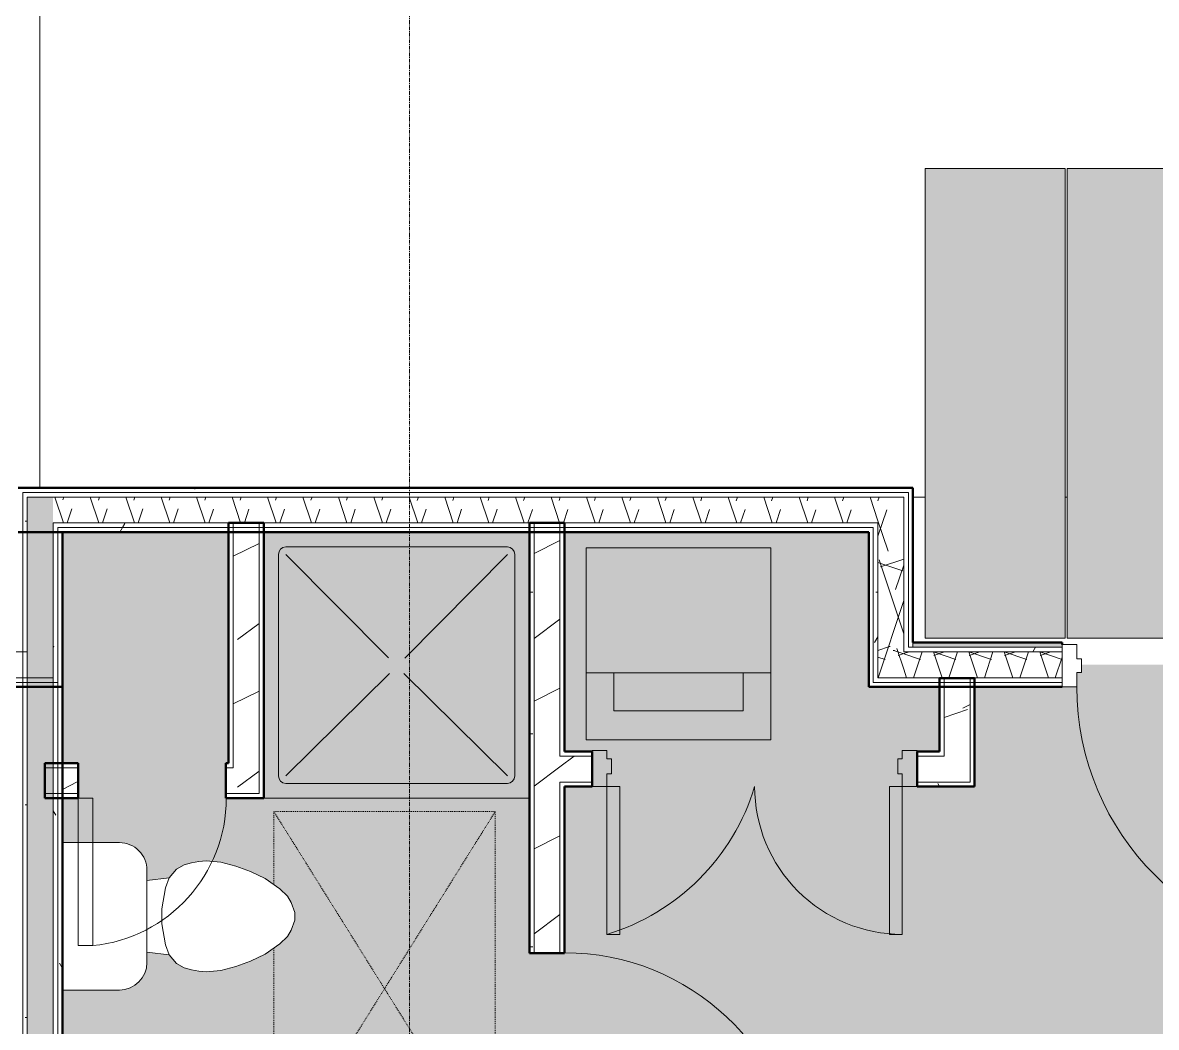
# Model space of a CAD drawing. Header units: inches. Extents: x -4294 to -464, y 9706 to 12475.
# Drawn here: x -3206.7 to -3053.2, y 11576.3 to 11712.3 of the extents above; entities that cross this region are included whole.
import ezdxf

# ---------------------------------------------------------------- set-up
doc = ezdxf.new("R2010")
doc.units = ezdxf.units.IN
doc.header["$MEASUREMENT"] = 0
doc.linetypes.add('Dash', pattern=[0.25, 0.125, -0.125])
doc.linetypes.add('Grid Line 1_2_', pattern=[0.875, 0.5, -0.125, 0.125, -0.125])
for name, color, linetype, lineweight in [('0-1', 7, 'Continuous', 5), ('0-2', 7, 'Continuous', 9), ('A-AREA-PATT-6', 41, 'Continuous', 9), ('A-DOOR', 31, 'Continuous', 13), ('A-DOOR-1', 7, 'Continuous', 9), ('A-DOOR-2', 170, 'Continuous', 20), ('A-DOOR-4', 135, 'Continuous', 13), ('A-DOOR-6', 43, 'Continuous', 13), ('A-DOOR-7', 31, 'Continuous', 20), ('A-DOOR-8', 31, 'Continuous', 9), ('A-DOOR-FRAM', 31, 'Continuous', 20), ('A-FLOR', 192, 'Continuous', 13), ('A-FLOR-3', 130, 'Continuous', 13), ('A-FLOR-4', 192, 'Continuous', 5), ('A-GENM-HDLN-1', 7, 'Dash', 9), ('A-WALL', 113, 'Continuous', 13), ('A-WALL-4', 250, 'Continuous', 50), ('A-WALL-5', 130, 'Continuous', 13), ('A-WALL-PATT-1', 7, 'Continuous', 9), ('A-WALL-PATT-2', 8, 'Continuous', 9), ('A-WALL-PATT-5', 111, 'Continuous', 9), ('I-WALL-1', 2, 'Continuous', 5), ('I-WALL-2', 2, 'Continuous', 50), ('P-SANR-FIXT-2', 7, 'Continuous', 9), ('P-SANR-FIXT-3', 8, 'Continuous', 9), ('S-GRID-1', 1, 'Grid Line 1_2_', 9)]:
    doc.layers.add(name, color=color, linetype=linetype, lineweight=lineweight)
pattern_1 = [(0, (0, 0), (38.4, 9.6), [1.584, -27.216, 1.584, -27.216, -153.6]), (0, (0, 0), (38.4, 9.6), [-57.6, 1.584, -56.016, 1.584, -27.216, -67.2]), (0, (0, 0), (38.4, 9.6), [-144, 1.584, -17.616, 1.584, -46.416]), (120, (14.4, 4.8), (-27.513844, 28.4553755), [1.584, -27.216, 1.584, -27.216, -153.6]), (120, (14.4, 4.8), (-27.513844, 28.4553755), [-57.6, 1.584, -56.016, 1.584, -27.216, -67.2]), (120, (14.4, 4.8), (-27.513844, 28.4553755), [-144, 1.584, -17.616, 1.584, -46.416]), (240, (19.2, 24), (-10.886156, -38.0553755), [1.584, -27.216, 1.584, -27.216, -153.6]), (240, (19.2, 24), (-10.886156, -38.0553755), [-57.6, 1.584, -56.016, 1.584, -27.216, -67.2]), (240, (19.2, 24), (-10.886156, -38.0553755), [-144, 1.584, -17.616, 1.584, -46.416])]
pattern_2 = [(216.87, (7.997, 19.992), (59.9755286, 39.9843071), [9.996, -89.964]), (206.565, (19.992, 13.994), (-19.991807, -19.992219), [22.352, -22.352]), (198.435, (19.992, 3.998), (-39.983821, -19.991955), [12.644, -50.576])]
pattern_3 = [(161.57, (0.6, 0.6), (-4.80033747, -0.00041462), [0, -34.152, 3.792, 0]), (18.43, (-0.6, 0.6), (-4.80033747, 0.00041462), [0, -34.152, 3.792, 0]), (108.43, (0.6, 0.6), (2.39913218, -12.00105099), [11.382, -26.562]), (71.57, (-0.6, 0.6), (2.39913218, 12.00105099), [11.382, -26.562])]

# ---------------------------------------------------------------- blocks, each defined once
blk = doc.blocks.new('Single-Flush - 32_ x 84_-1372862-FLOOR PLAN - 2ND FLOOR')
at = {"layer": 'A-DOOR-1'}
blk.add_arc((16, 2.37), 32.07, 93.5759, 180, dxfattribs=at)
at = {"layer": 'A-DOOR-2'}
for p, q in [((14, 2.37), (14, 34.38)), ((16, 34.38), (14, 34.38)), ((16, 2.37), (16, 34.38)), ((16, 2.37), (14, 2.37))]:
    blk.add_line(p, q, dxfattribs=at)
blk = doc.blocks.new('Stacked Washer and Dryer - 26_x25_ - Private-1372850-FLOOR PLAN - 2ND FLOOR')
at = {"layer": 'P-SANR-FIXT-3'}
blk.add_hatch(color=256, dxfattribs=at).paths.add_polyline_path([(18.44, 12.5), (0, 12.5), (0, -12.5), (26, -12.5), (26, 12.5)], flags=0)
at = {"layer": 'P-SANR-FIXT-2'}
for p, q in [((0, 12.5), (26, 12.5)), ((0, 12.5), (0, -12.5)), ((16.91, -12.5), (16.91, 12.5)), ((26, 12.5), (26, -12.5)), ((22.09, 8.75), (16.91, 8.75)), ((22.09, -8.75), (22.09, 8.75)), ((16.91, -8.75), (22.09, -8.75)), ((26, -12.5), (0, -12.5))]:
    blk.add_line(p, q, dxfattribs=at)
blk = doc.blocks.new('Flush-Double-Door-Adj_swing-w_handle_2100 - 1_-8_ x 7_-0_-2080036-FLOOR PLAN - 2ND FLOOR')
at = {"layer": 'A-DOOR-4'}
for points in [[(-20, 22.375), (-20, 2.375), (-18.25, 2.375), (-18.25, 22.375)], [(18.25, 22.375), (18.25, 2.375), (20, 2.375), (20, 22.375)]]:
    blk.add_hatch(color=256, dxfattribs=at).paths.add_polyline_path(points, flags=0)
at = {"layer": 'A-DOOR-6'}
h = blk.add_hatch(color=256, dxfattribs=at)
h.paths.add_polyline_path([(-20, 2.375), (-22, 2.375), (-22, -2.5), (-20, -2.5), (-20, -1.375), (-19.375, -1.375), (-19.375, 0.625), (-20, 0.625), (-20, 1.75)], flags=0)
h.paths.add_polyline_path([(22, 2.375), (20, 2.375), (20, 0.625), (19.375, 0.625), (19.375, -1.375), (20, -1.375), (20, -2.5), (22, -2.5), (22, 1.75)], flags=0)
at = {"layer": 'A-DOOR-1'}
for p, q in [((-20, 22.375), (-18.25, 22.375)), ((-20, 2.375), (-20, 22.375)), ((-18.25, 22.375), (-18.25, 2.375)), ((18.25, 22.375), (18.25, 2.375)), ((20, 22.375), (18.25, 22.375)), ((20, 2.375), (20, 22.375)), ((-20, 2.375), (-22, 2.375)), ((-22, 2.375), (-22, -2.5)), ((-18.25, 2.375), (-20, 2.375)), ((-20, 0.625), (-20, 2.375)), ((18.25, 2.375), (20, 2.375)), ((22, 2.375), (20, 2.375)), ((20, 2.375), (20, 0.625)), ((22, -2.5), (22, 2.375)), ((-19.375, 0.625), (-20, 0.625)), ((-19.375, -1.375), (-19.375, 0.625)), ((20, 0.625), (19.375, 0.625)), ((19.375, 0.625), (19.375, -1.375)), ((-20, -1.375), (-19.375, -1.375)), ((-20, -2.5), (-20, -1.375)), ((19.375, -1.375), (20, -1.375)), ((20, -1.375), (20, -2.5)), ((-22, -2.5), (-20, -2.5)), ((20, -2.5), (22, -2.5))]:
    blk.add_line(p, q, dxfattribs=at)
for centre, radius, start, end in [((-20, 2.375), 20, 360, 90), ((28.686, -6.311), 29.972, 106.84609, 163.15391)]:
    blk.add_arc(centre, radius, start, end, dxfattribs=at)
at = {"layer": 'A-DOOR-2'}
for p, q in [((-20, 22.375), (-20, 2.375)), ((-18.25, 22.375), (-20, 22.375)), ((-18.25, 2.375), (-18.25, 22.375)), ((20, 22.375), (18.25, 22.375)), ((18.25, 22.375), (18.25, 2.375)), ((20, 2.375), (20, 22.375)), ((-20, 2.375), (-18.25, 2.375)), ((18.25, 2.375), (20, 2.375))]:
    blk.add_line(p, q, dxfattribs=at)
blk = doc.blocks.new('Toilet-Domestic-3D - Toilet-Domestic-3D-V26-FLOOR PLAN - 2ND FLOOR')
at = {"layer": 'P-SANR-FIXT-2'}
for p, q in [((-9.98, 11.75), (-9.98, 19.48)), ((9.98, 19.48), (9.98, 11.75)), ((6.25, 8.02), (-6.25, 8.02)), ((-4.86, 8.02), (-5.21, 5)), ((4.86, 8.02), (5.21, 5)), ((-5.21, 5), (-6.4, 4)), ((-3.84, 5.5), (-5.21, 5)), ((-1, 6), (-3.84, 5.5)), ((1, 6), (-1, 6)), ((3.84, 5.5), (1, 6)), ((5.21, 5), (3.84, 5.5)), ((6.4, 4), (5.21, 5)), ((-6.4, 4), (-6.97, 3)), ((6.97, 3), (6.4, 4)), ((-7.24, 2), (-7.41, 1)), ((-6.97, 3), (-7.24, 2)), ((7.24, 2), (6.97, 3)), ((7.41, 1), (7.24, 2)), ((-7.41, 1), (-7.5, 0)), ((7.5, 0), (7.41, 1)), ((-7.5, 0), (-7.33, -1.99)), ((7.33, -1.99), (7.5, 0)), ((-7.33, -1.99), (-6.79, -4)), ((6.79, -4), (7.33, -1.99)), ((-6.79, -4), (-6.06, -6)), ((6.06, -6), (6.79, -4)), ((-6.06, -6), (-5.13, -8)), ((5.13, -8), (6.06, -6)), ((-5.13, -8), (-3.74, -10)), ((3.74, -10), (5.13, -8)), ((-3.74, -10), (-2.74, -11)), ((2.74, -11), (3.74, -10)), ((-2.74, -11), (-1.87, -11.5)), ((-1.87, -11.5), (-0.5, -12)), ((-0.5, -12), (0.5, -12)), ((0.5, -12), (1.87, -11.5)), ((1.87, -11.5), (2.74, -11))]:
    blk.add_line(p, q, dxfattribs=at)
for centre, start, end in [((-6.25, 11.75), 180, 270), ((6.25, 11.75), 270, 360)]:
    blk.add_arc(centre, 3.73, start, end, dxfattribs=at)
blk = doc.blocks.new('Shower Base-3D - 36_ x 36_-1585791-FLOOR PLAN - 2ND FLOOR')
at = {"layer": 'P-SANR-FIXT-2'}
for p, q in [((-18, -18), (-18, 18)), ((15, 16), (-15, 16)), ((-16, 15), (-16, -15)), ((-1.13, 0.98), (-15, 15)), ((1.01, 1.11), (15, 15)), ((16, -15), (16, 15)), ((-1.12, -1), (-15, -15)), ((0.97, -1.14), (15, -15)), ((-15, -16), (15, -16))]:
    blk.add_line(p, q, dxfattribs=at)
for centre, start, end in [((-15, 15), 90, 180), ((15, 15), 360, 90), ((-15, -15), 180, 270), ((15, -15), 270, 0)]:
    blk.add_arc(centre, 1, start, end, dxfattribs=at)
blk = doc.blocks.new('Single-Flush - CLOSET-1720159-FLOOR PLAN - 2ND FLOOR')
at = {"layer": 'A-DOOR-1'}
blk.add_arc((10, 2.37), 20.07, 95.7201, 180, dxfattribs=at)
at = {"layer": 'A-DOOR-2'}
for p, q in [((8, 2.37), (8, 22.34)), ((10, 22.34), (8, 22.34)), ((10, 2.37), (10, 22.34)), ((10, 2.37), (8, 2.37))]:
    blk.add_line(p, q, dxfattribs=at)
blk = doc.blocks.new('ADA Clearances - 30_x48_-V40-FLOOR PLAN - 2ND FLOOR')
at = {"layer": 'A-GENM-HDLN-1'}
for p, q in [((15, -24), (-15, 24)), ((-15, -24), (15, 24)), ((15, 24), (-15, 24)), ((-15, 24), (-15, 14.12)), ((15, -24), (15, 24)), ((-15, 5.48), (-15, -24)), ((-15, -24), (15, -24))]:
    blk.add_line(p, q, dxfattribs=at)
blk = doc.blocks.new('CTR - 1st Phase - Unit Layouts_rvt-1-FLOOR PLAN - 2ND FLOOR')
at = {"layer": 'A-WALL-PATT-1'}
h = blk.add_hatch(dxfattribs=at)
h.set_pattern_fill('FP_1', color=256, style=0, pattern_type=2)
h.set_pattern_definition(pattern_1)
h.paths.add_polyline_path([(-3138.06, 11481.44), (-3137.44, 11481.44), (-3137.44, 11510.81), (-3138.06, 11510.81), (-3138.06, 11482.06)], flags=0)
h.paths.add_polyline_path([(-3137.44, 11514.31), (-3137.44, 11554.34), (-3138.06, 11554.34), (-3138.06, 11514.31)], flags=0)
h.paths.add_polyline_path([(-3137.44, 11586.34), (-3137.44, 11643.34), (-3138.06, 11643.34), (-3138.06, 11586.34)], flags=0)
h = blk.add_hatch(dxfattribs=at)
h.set_pattern_fill('FP_1', color=256, style=0, pattern_type=2)
h.set_pattern_definition(pattern_1)
h.paths.add_polyline_path([(-3133.94, 11485.56), (-3133.31, 11485.56), (-3133.31, 11510.81), (-3133.94, 11510.81), (-3133.94, 11491.52)], flags=0)
h.paths.add_polyline_path([(-3133.94, 11514.31), (-3133.31, 11514.31), (-3133.31, 11539.56), (-3133.94, 11539.56), (-3133.94, 11514.94)], flags=0)
h.paths.add_polyline_path([(-3133.94, 11543.06), (-3133.31, 11543.06), (-3133.31, 11554.34), (-3133.94, 11554.34), (-3133.94, 11553.63)], flags=0)
h.paths.add_polyline_path([(-3133.31, 11586.34), (-3133.31, 11609.52), (-3133.94, 11609.52), (-3133.94, 11586.34)], flags=0)
h.paths.add_polyline_path([(-3133.31, 11613.02), (-3133.31, 11643.34), (-3133.94, 11643.34), (-3133.94, 11613.02), (-3133.41, 11613.02)], flags=0)
h = blk.add_hatch(dxfattribs=at)
h.set_pattern_fill('FP_1', color=256, style=0, pattern_type=2)
h.set_pattern_definition(pattern_1)
h.paths.add_polyline_path([(-3077.77, 11608.9), (-3077.77, 11609.52), (-3085.57, 11609.52), (-3085.57, 11608.9), (-3078.4, 11608.9)], flags=0)
h.paths.add_polyline_path([(-3133.31, 11608.9), (-3129.57, 11608.9), (-3129.57, 11609.52), (-3133.31, 11609.52)], flags=0)
at = {"layer": 'A-WALL-PATT-2'}
h = blk.add_hatch(dxfattribs=at)
h.set_pattern_fill('FP_2', color=256, style=0, pattern_type=2)
h.set_pattern_definition(pattern_2)
h.paths.add_polyline_path([(-3174.69, 11607.96), (-3174.69, 11644.59), (-3178.19, 11644.59), (-3178.19, 11607.96)], flags=0)
h = blk.add_hatch(dxfattribs=at)
h.set_pattern_fill('FP_2', color=256, style=0, pattern_type=2)
h.set_pattern_definition(pattern_2)
h.paths.add_polyline_path([(-3137.44, 11482.06), (-3133.94, 11482.06), (-3133.94, 11554.34), (-3137.44, 11554.34), (-3137.44, 11491.52)], flags=0)
h.paths.add_polyline_path([(-3137.44, 11586.34), (-3133.94, 11586.34), (-3133.94, 11644.59), (-3137.44, 11644.59), (-3137.44, 11615.23)], flags=0)
h = blk.add_hatch(dxfattribs=at)
h.set_pattern_fill('FP_2', color=256, style=0, pattern_type=2)
h.set_pattern_definition(pattern_2)
h.paths.add_polyline_path([(-3078.44, 11613.02), (-3078.4, 11613.02), (-3078.4, 11623.57), (-3081.9, 11623.57), (-3081.9, 11613.02)], flags=0)
h = blk.add_hatch(dxfattribs=at)
h.set_pattern_fill('FP_2', color=256, style=0, pattern_type=2)
h.set_pattern_definition(pattern_2)
h.paths.add_polyline_path([(-3078.4, 11609.52), (-3078.4, 11613.02), (-3085.57, 11613.02), (-3085.57, 11609.52), (-3081.9, 11609.52)], flags=0)
h.paths.add_polyline_path([(-3133.94, 11609.52), (-3129.57, 11609.52), (-3129.57, 11613.02), (-3133.94, 11613.02)], flags=0)
h = blk.add_hatch(dxfattribs=at)
h.set_pattern_fill('FP_2', color=256, style=0, pattern_type=2)
h.set_pattern_definition(pattern_2)
h.paths.add_polyline_path([(-3178.19, 11607.96), (-3178.19, 11611.46), (-3179.19, 11611.46), (-3179.19, 11607.96), (-3178.81, 11607.96)], flags=0)
h.paths.add_polyline_path([(-3201.32, 11607.96), (-3199.19, 11607.96), (-3199.19, 11611.46), (-3201.32, 11611.46), (-3201.32, 11609.62)], flags=0)
at = {"layer": 'A-WALL-4'}
for p, q in [((-3178.81, 11644.59), (-3178.81, 11612.09)), ((-3174.06, 11644.59), (-3178.81, 11644.59)), ((-3174.06, 11607.34), (-3174.06, 11644.59)), ((-3138.06, 11644.59), (-3138.06, 11586.34)), ((-3133.31, 11644.59), (-3138.06, 11644.59)), ((-3133.31, 11613.65), (-3133.31, 11644.59)), ((-3082.52, 11623.57), (-3082.52, 11613.65)), ((-3077.77, 11623.57), (-3082.52, 11623.57)), ((-3077.77, 11613.65), (-3077.77, 11623.57)), ((-3129.57, 11613.65), (-3133.31, 11613.65)), ((-3129.57, 11608.9), (-3129.57, 11613.65)), ((-3082.52, 11613.65), (-3085.57, 11613.65)), ((-3085.57, 11613.65), (-3085.57, 11608.9)), ((-3077.77, 11609.52), (-3077.77, 11613.65)), ((-3199.19, 11612.09), (-3203.7, 11612.09)), ((-3203.7, 11612.09), (-3203.7, 11607.34)), ((-3199.19, 11607.34), (-3199.19, 11612.09)), ((-3178.81, 11612.09), (-3179.19, 11612.09)), ((-3179.19, 11612.09), (-3179.19, 11607.34)), ((-3133.31, 11586.34), (-3133.31, 11608.9)), ((-3133.31, 11608.9), (-3129.57, 11608.9)), ((-3085.57, 11608.9), (-3077.77, 11608.9)), ((-3077.77, 11608.9), (-3077.77, 11609.52)), ((-3203.7, 11607.34), (-3199.19, 11607.34)), ((-3179.19, 11607.34), (-3178.81, 11607.34)), ((-3178.81, 11607.34), (-3174.69, 11607.34)), ((-3174.69, 11607.34), (-3174.06, 11607.34)), ((-3138.06, 11586.34), (-3133.31, 11586.34))]:
    blk.add_line(p, q, dxfattribs=at)
at = {"layer": 'A-WALL-5'}
for p, q in [((-3178.19, 11611.46), (-3178.19, 11644.59)), ((-3174.69, 11607.96), (-3174.69, 11644.59)), ((-3137.44, 11586.34), (-3137.44, 11644.59)), ((-3133.94, 11613.02), (-3133.94, 11644.59)), ((-3081.9, 11613.65), (-3081.9, 11623.57)), ((-3078.4, 11613.65), (-3078.4, 11623.57)), ((-3081.9, 11613.65), (-3081.9, 11613.02)), ((-3078.4, 11613.65), (-3078.4, 11613.02)), ((-3133.31, 11613.02), (-3133.94, 11613.02)), ((-3129.57, 11613.02), (-3133.31, 11613.02)), ((-3081.9, 11613.02), (-3085.57, 11613.02)), ((-3078.4, 11613.02), (-3078.4, 11609.52)), ((-3199.19, 11611.46), (-3203.7, 11611.46)), ((-3178.81, 11611.46), (-3179.19, 11611.46)), ((-3178.19, 11611.46), (-3178.81, 11611.46)), ((-3133.94, 11586.34), (-3133.94, 11609.52)), ((-3133.31, 11609.52), (-3133.94, 11609.52)), ((-3129.57, 11609.52), (-3133.31, 11609.52)), ((-3078.4, 11609.52), (-3085.57, 11609.52)), ((-3199.19, 11607.96), (-3203.7, 11607.96)), ((-3178.81, 11607.96), (-3179.19, 11607.96)), ((-3178.19, 11607.96), (-3178.81, 11607.96)), ((-3174.69, 11607.96), (-3178.19, 11607.96))]:
    blk.add_line(p, q, dxfattribs=at)
at = {"layer": '0-2'}
for name, p, rotation in [('Shower Base-3D - 36_ x 36_-1585791-FLOOR PLAN - 2ND FLOOR', (-3156.06, 11625.34), 89.99999999995828), ('Stacked Washer and Dryer - 26_x25_ - Private-1372850-FLOOR PLAN - 2ND FLOOR', (-3117.87, 11641.23), 269.9999999999844), ('Flush-Double-Door-Adj_swing-w_handle_2100 - 1_-8_ x 7_-0_-2080036-FLOOR PLAN - 2ND FLOOR', (-3107.57, 11611.27), 180), ('Single-Flush - CLOSET-1720159-FLOOR PLAN - 2ND FLOOR', (-3189.19, 11609.71), 180), ('Toilet-Domestic-3D - Toilet-Domestic-3D-V26-FLOOR PLAN - 2ND FLOOR', (-3181.85, 11591.34), 89.99999999995968), ('Single-Flush - 32_ x 84_-1372862-FLOOR PLAN - 2ND FLOOR', (-3135.69, 11570.34), 269.9999999999873)]:
    blk.add_blockref(name, p, dxfattribs=dict(at, rotation=rotation))
blk.add_blockref('ADA Clearances - 30_x48_-V40-FLOOR PLAN - 2ND FLOOR', (-3157.69, 11581.54), dxfattribs=at)
blk = doc.blocks.new('CTR - 1st Phase - Shell_rvt-1-FLOOR PLAN - 2ND FLOOR')
at = {"layer": 'A-FLOR-3'}
for p, q in [((-3204.37, 11649.34), (-3204.37, 11716.64)), ((-3204.37, 11716.64), (-3204.37, 11649.34)), ((-3084.46, 11648.09), (-3086.12, 11648.09)), ((-3086.12, 11648.09), (-3084.46, 11648.09)), ((-3065.26, 11648.09), (-3065.51, 11648.09)), ((-3065.51, 11648.09), (-3065.26, 11648.09))]:
    blk.add_line(p, q, dxfattribs=at)
at = {"layer": 'S-GRID-1'}
blk.add_line((-3154.32, 9836.18), (-3154.32, 12413.74), dxfattribs=at)
blk = doc.blocks.new('HOLLOW METAL - UNIT DOOR-2058840-FLOOR PLAN - 2ND FLOOR')
at = {"layer": 'A-DOOR-7'}
for p, q in [((16.25, -3.25), (18, -3.25)), ((16.25, -39.25), (16.25, -3.25)), ((18, -3.25), (18, -39.25)), ((18, -39.25), (16.25, -39.25))]:
    blk.add_line(p, q, dxfattribs=at)
at = {"layer": 'A-DOOR-8'}
blk.add_arc((18, -3.25), 36, 180, 270, dxfattribs=at)
at = {"layer": 'A-DOOR-FRAM'}
for p, q in [((-20, 2.5), (-18, 2.5)), ((-20, -3.25), (-20, 2.5)), ((-18, 2.5), (-18, 0.5625)), ((18, 2.5), (20, 2.5)), ((18, 0.5625), (18, 2.5)), ((20, 2.5), (20, -3.25)), ((-18, 0.5625), (-17.375, 0.5625)), ((-17.375, 0.5625), (-17.375, -1.3125)), ((17.375, 0.5625), (18, 0.5625)), ((17.375, -1.3125), (17.375, 0.5625)), ((-18, -1.3125), (-18, -3.25)), ((-17.375, -1.3125), (-18, -1.3125)), ((18, -1.3125), (17.375, -1.3125)), ((18, -3.25), (18, -1.3125)), ((-18, -3.25), (-20, -3.25)), ((20, -3.25), (18, -3.25))]:
    blk.add_line(p, q, dxfattribs=at)

msp = doc.modelspace()

# ---------------------------------------------------------------- hatches: boundary and pattern name
at = {"layer": 'A-AREA-PATT-6'}
h = msp.add_hatch(color=256, dxfattribs=at)
h.paths.add_polyline_path([(-3127.5737, 11608.8997), (-3125.8237, 11608.8997), (-3125.8237, 11588.8997), (-3127.5737, 11588.8997)], flags=0)
h.paths.add_polyline_path([(-3131.9237, 11256.2644), (-3101.29, 11256.2644), (-3101.29, 11283.7894), (-3102.6737, 11283.7894), (-3102.6737, 11288.5394), (-3095.2362, 11288.5394), (-3095.2362, 11283.7894), (-3096.54, 11283.7894), (-3096.54, 11256.2644), (-3074.6737, 11256.2644), (-3074.6737, 11283.7894), (-3075.2362, 11283.7894), (-3075.2362, 11288.5394), (-3074.6737, 11288.5394), (-3074.6737, 11442.4394), (-3069.9237, 11442.4394), (-3069.9237, 11256.2644), (-2919.3237, 11256.2644), (-2919.3237, 11328.2761), (-2935.4487, 11328.2761), (-2935.4487, 11346.2761), (-2931.4487, 11346.2761), (-2931.4487, 11382.2761), (-2935.4487, 11382.2761), (-2935.4487, 11400.2761), (-2919.3237, 11400.2761), (-2919.3237, 11513.7144), (-2944.6326, 11513.7144), (-2944.6326, 11506.6399), (-2961.1326, 11506.6399), (-2961.1326, 11513.7144), (-2974.7539, 11513.7144), (-2974.7539, 11506.6399), (-2991.2539, 11506.6399), (-2991.2539, 11513.7144), (-3003.8752, 11513.7144), (-3003.8752, 11506.6399), (-3020.3752, 11506.6399), (-3020.3752, 11513.7144), (-3027.9237, 11513.7144), (-3027.9237, 11549.7144), (-3025.3237, 11549.7144), (-3025.3237, 11551.1425), (-3025.1269, 11551.3394), (-3024.2308, 11551.3394), (-3024.2308, 11551.5894), (-3020.4662, 11551.5894), (-3020.4662, 11551.8394), (-3018.5647, 11551.8394), (-3018.5647, 11551.5894), (-3009.1737, 11551.5894), (-3009.1737, 11551.8394), (-3008.5832, 11551.8394), (-3008.5832, 11551.5894), (-3007.9926, 11551.5894), (-3007.9926, 11551.8394), (-3007.402, 11551.8394), (-3007.402, 11551.5894), (-3006.8115, 11551.5894), (-3006.8115, 11551.8394), (-3006.2209, 11551.8394), (-3006.2209, 11551.5894), (-3005.6304, 11551.5894), (-3005.6304, 11551.8394), (-3005.0398, 11551.8394), (-3005.0398, 11551.5894), (-3002.4167, 11551.5894), (-3002.3956, 11551.3394), (-3001.4673, 11551.3173), (-3001.3814, 11551.2817), (-3001.3237, 11551.1425), (-3001.3237, 11549.7144), (-2943.3237, 11549.7144), (-2943.3237, 11580.8092), (-2943.6987, 11580.8092), (-2943.6987, 11604.8092), (-2943.3237, 11604.8092), (-2943.3237, 11619.3394), (-2973.5737, 11619.3394), (-2973.5737, 11611.3394), (-3009.3237, 11611.3394), (-3009.3237, 11641.3394), (-2973.5737, 11641.3394), (-2973.5737, 11643.3394), (-3018.9237, 11643.3394), (-3018.9237, 11622.3894), (-3027.9237, 11622.3894), (-3027.9237, 11624.3269), (-3028.5487, 11624.3269), (-3028.5487, 11625.3894), (-3063.2987, 11625.3894), (-3063.2987, 11624.3269), (-3063.9237, 11624.3269), (-3063.9237, 11622.3894), (-3077.7737, 11622.3894), (-3077.7737, 11608.8997), (-3087.5737, 11608.8997), (-3087.5737, 11610.6497), (-3088.1987, 11610.6497), (-3088.1987, 11612.6497), (-3087.5737, 11612.6497), (-3087.5737, 11613.7747), (-3085.5737, 11613.7747), (-3085.5737, 11613.6497), (-3082.5237, 11613.6497), (-3082.5237, 11622.3894), (-3092.1237, 11622.3894), (-3092.1237, 11643.3394), (-3133.3128, 11643.3394), (-3133.3128, 11613.6497), (-3129.5737, 11613.6497), (-3129.5737, 11613.7747), (-3127.5737, 11613.7747), (-3127.5737, 11612.6497), (-3126.9487, 11612.6497), (-3126.9487, 11610.6497), (-3127.5737, 11610.6497), (-3127.5737, 11608.8997), (-3133.3128, 11608.8997), (-3133.3128, 11586.3394), (-3138.0628, 11586.3394), (-3138.0628, 11643.3394), (-3174.0628, 11643.3394), (-3174.0797, 11607.3394), (-3179.1878, 11607.3394), (-3179.1878, 11612.0894), (-3178.8128, 11612.0894), (-3178.8128, 11643.3394), (-3201.3237, 11643.3394), (-3201.3237, 11612.0894), (-3199.1878, 11612.0894), (-3199.1878, 11607.3394), (-3201.3237, 11607.3394), (-3201.3237, 11601.3156), (-3193.5975, 11601.3156), (-3192.6331, 11601.1886), (-3191.7344, 11600.8164), (-3190.9627, 11600.2242), (-3190.3705, 11599.4525), (-3189.9983, 11598.5538), (-3189.8713, 11597.5894), (-3189.8713, 11596.2011), (-3186.8475, 11596.5488), (-3185.8475, 11597.7405), (-3184.8475, 11598.3073), (-3183.338, 11598.6651), (-3182.8437, 11598.7522), (-3181.8475, 11598.8394), (-3179.8551, 11598.6651), (-3177.8475, 11598.1271), (-3175.8475, 11597.3992), (-3173.8475, 11596.4666), (-3171.8475, 11595.0792), (-3170.8475, 11594.0792), (-3170.3475, 11593.2131), (-3169.8475, 11591.8394), (-3169.8475, 11590.8394), (-3170.3475, 11589.4657), (-3170.8475, 11588.5996), (-3171.8475, 11587.5996), (-3174.0797, 11586.1039), (-3175.8475, 11585.2796), (-3177.8475, 11584.5516), (-3179.8551, 11584.0137), (-3181.8475, 11583.8394), (-3183.338, 11584.0137), (-3183.8475, 11584.1035), (-3184.8475, 11584.3715), (-3185.8475, 11584.9383), (-3186.8475, 11586.13), (-3189.8713, 11586.4777), (-3189.8713, 11585.0894), (-3189.9983, 11584.125), (-3190.3705, 11583.2263), (-3190.9627, 11582.4546), (-3191.7344, 11581.8624), (-3192.6331, 11581.4901), (-3193.5975, 11581.3632), (-3201.3237, 11581.3632), (-3201.3237, 11573.3394), (-3177.3237, 11573.3394), (-3177.3237, 11514.9394), (-3173.5737, 11514.9394), (-3173.5737, 11510.1894), (-3201.3237, 11510.1894), (-3201.3237, 11256.2644), (-3139.4362, 11256.2644), (-3139.4362, 11288.5394), (-3132.6737, 11288.5394), (-3132.6737, 11283.7894), (-3134.6862, 11283.7894), (-3134.6862, 11256.2644)], flags=0)
h.paths.add_polyline_path([(-3103.9237, 11257.5394), (-3131.9237, 11257.5394), (-3131.9237, 11282.7894), (-3122.4152, 11282.7894), (-3122.3902, 11283.2894), (-3121.9323, 11283.2894), (-3121.9323, 11282.7894), (-3105.661, 11282.7894), (-3105.6235, 11283.2894), (-3104.9365, 11283.2894), (-3104.9365, 11282.7894), (-3103.9237, 11282.7894), (-3103.9237, 11258.5394)], flags=0)
h.paths.add_polyline_path([(-2980.3987, 11280.7864), (-2980.3987, 11315.7864), (-2974.3987, 11315.7864), (-2974.3987, 11316.7864), (-2938.3987, 11316.7864), (-2938.3987, 11315.7864), (-2932.3987, 11315.7864), (-2932.3987, 11280.7864), (-2953.5641, 11280.7864)], flags=0)
h.paths.add_polyline_path([(-3199.3862, 11293.3144), (-3199.3862, 11311.3144), (-3181.3862, 11311.3144), (-3181.3862, 11293.3144)], flags=0)
h.paths.add_polyline_path([(-3135.3112, 11315.3144), (-3199.8862, 11315.3144), (-3199.8862, 11393.3144), (-3119.8862, 11393.3144), (-3119.8862, 11315.3144), (-3134.6862, 11315.3144)], flags=0)
h.paths.add_polyline_path([(-3015.3884, 11325.7864), (-3019.7237, 11325.7864), (-3019.7237, 11409.7864), (-2984.7237, 11409.7864), (-2984.7237, 11403.7864), (-2983.7237, 11403.7864), (-2983.7237, 11331.7864), (-2984.7237, 11331.7864), (-2984.7237, 11325.7864), (-3012.2237, 11325.7864)], flags=0)
h.paths.add_polyline_path([(-3199.3862, 11395.2462), (-3199.3862, 11413.2462), (-3181.3862, 11413.2462), (-3181.3862, 11395.2462)], flags=0)
h.paths.add_polyline_path([(-2953.5641, 11418.7864), (-2974.3987, 11418.7864), (-2974.3987, 11419.7864), (-2980.3987, 11419.7864), (-2980.3987, 11454.7864), (-2932.3987, 11454.7864), (-2932.3987, 11419.7864), (-2938.3987, 11419.7864), (-2938.3987, 11418.7864)], flags=0)
h.paths.add_polyline_path([(-3074.0487, 11478.4394), (-3074.6737, 11478.4394), (-3074.6737, 11481.4394), (-3081.4362, 11481.4394), (-3081.4362, 11480.6894), (-3083.9362, 11480.6894), (-3083.9362, 11481.4394), (-3084.1862, 11481.4394), (-3084.1862, 11483.4394), (-3106.1862, 11483.4394), (-3106.1862, 11484.8144), (-3126.1862, 11484.8144), (-3126.1862, 11481.4394), (-3126.4362, 11481.4394), (-3126.4362, 11480.6894), (-3128.9362, 11480.6894), (-3128.9362, 11481.4394), (-3138.0628, 11481.4394), (-3138.0628, 11510.1894), (-3139.5737, 11510.1894), (-3139.5737, 11514.9394), (-3138.0628, 11514.9394), (-3138.0628, 11554.3394), (-3133.3128, 11554.3394), (-3133.3128, 11543.6894), (-3128.9362, 11543.6894), (-3128.9362, 11544.4394), (-3126.4362, 11544.4394), (-3126.4362, 11543.6894), (-3126.1862, 11543.6357), (-3126.1862, 11540.3144), (-3106.1862, 11540.3144), (-3106.1862, 11541.6894), (-3084.1862, 11541.6894), (-3084.1862, 11543.6894), (-3083.9362, 11543.6894), (-3083.9362, 11544.4394), (-3081.4362, 11544.4394), (-3081.4362, 11543.6894), (-3069.9237, 11543.6894), (-3069.9237, 11478.4394), (-3070.5487, 11478.4394)], flags=0)
h.paths.add_polyline_path([(-3104.1862, 11484.8144), (-3084.1862, 11484.8144), (-3084.1862, 11486.1894), (-3083.9362, 11486.1894), (-3083.9362, 11486.9394), (-3081.4362, 11486.9394), (-3081.4362, 11486.1894), (-3074.6737, 11486.1894), (-3074.6737, 11510.1894), (-3133.3128, 11510.1894), (-3133.3128, 11486.1894), (-3128.9362, 11486.1894), (-3128.9362, 11486.9394), (-3126.4362, 11486.9394), (-3126.4362, 11486.1894), (-3104.1862, 11486.1894)], flags=0)
h.paths.add_polyline_path([(-3074.6737, 11514.9394), (-3074.6737, 11538.9394), (-3081.4362, 11538.9394), (-3081.4362, 11538.1894), (-3083.9362, 11538.1894), (-3083.9362, 11538.9394), (-3084.1862, 11538.9394), (-3084.1862, 11540.3144), (-3104.1862, 11540.3144), (-3104.1862, 11538.9394), (-3126.4362, 11538.9394), (-3126.4362, 11538.1894), (-3128.9362, 11538.1894), (-3128.9362, 11538.9394), (-3133.3128, 11538.9394), (-3133.3128, 11514.9394), (-3089.1237, 11514.9394)], flags=0)
h.paths.add_polyline_path([(-3029.6737, 11586.3894), (-3029.6737, 11622.3894), (-3027.9237, 11622.3894), (-3027.9237, 11586.3894)], flags=0)
h.paths.add_polyline_path([(-3087.5737, 11588.8997), (-3089.3237, 11588.8997), (-3089.3237, 11608.8997), (-3087.5737, 11608.8997), (-3087.5737, 11608.7255)], flags=0)
h.paths.add_polyline_path([(-3105.3737, 11615.234), (-3130.3737, 11615.234), (-3130.3737, 11641.234), (-3105.3737, 11641.234), (-3105.3737, 11616.0811)], flags=0)
at = {"layer": 'A-FLOR-4'}
h = msp.add_hatch(color=256, dxfattribs=at)
h.paths.add_polyline_path([(-3036.2574, 11628.9808), (-3027.1052, 11628.9808), (-3027.1052, 11692.5894), (-3065.2552, 11692.5894), (-3065.2552, 11628.9808), (-3063.8219, 11628.9808)], flags=0)
h.paths.add_polyline_path([(-3065.5052, 11628.9808), (-3065.5052, 11692.5894), (-3084.4552, 11692.5894), (-3084.4552, 11628.9808), (-3077.6041, 11628.9808)], flags=0)
h.paths.add_polyline_path([(-3024.9237, 11649.3394), (-3024.9237, 11649.5894), (-3007.9052, 11649.5894), (-3007.9052, 11692.5894), (-3026.8552, 11692.5894), (-3026.8552, 11649.3394)], flags=0)
at = {"layer": 'A-WALL-PATT-5'}
h = msp.add_hatch(dxfattribs=at)
h.set_pattern_fill('FP_1', color=256, style=0, pattern_type=2)
h.set_pattern_definition(pattern_1)
h.paths.add_polyline_path([(-3207.3237, 11255.2644), (-3206.6987, 11255.2644), (-3206.6987, 11649.3394), (-3207.3237, 11649.3394), (-3207.3237, 11263.1624)], flags=0)
h = msp.add_hatch(dxfattribs=at)
h.set_pattern_fill('FP_1', color=256, style=0, pattern_type=2)
h.set_pattern_definition(pattern_1)
h.paths.add_polyline_path([(-3086.7487, 11648.7144), (-3086.7487, 11649.3394), (-3206.6987, 11649.3394), (-3206.6987, 11648.7144), (-3087.3737, 11648.7144)], flags=0)
h = msp.add_hatch(dxfattribs=at)
h.set_pattern_fill('FP_1', color=256, style=0, pattern_type=2)
h.set_pattern_definition(pattern_1)
h.paths.add_polyline_path([(-3206.0737, 11255.2644), (-3206.0737, 11648.7144), (-3206.6987, 11648.7144), (-3206.6987, 11255.2644)], flags=0)
h = msp.add_hatch(dxfattribs=at)
h.set_pattern_fill('FP_4', color=256, style=0, pattern_type=2)
h.set_pattern_definition(pattern_3)
h.paths.add_polyline_path([(-3206.0737, 11255.2644), (-3202.5737, 11255.2644), (-3202.5737, 11648.0894), (-3206.0737, 11648.0894), (-3206.0737, 11263.1624)], flags=0)
h = msp.add_hatch(dxfattribs=at)
h.set_pattern_fill('FP_4', color=256, style=0, pattern_type=2)
h.set_pattern_definition(pattern_3)
h.paths.add_polyline_path([(-3174.0797, 11644.5894), (-3090.8737, 11644.5894), (-3090.8737, 11648.0894), (-3202.5737, 11648.0894), (-3202.5737, 11644.5894), (-3201.3237, 11644.5894)], flags=0)
h = msp.add_hatch(dxfattribs=at)
h.set_pattern_fill('FP_4', color=256, style=0, pattern_type=2)
h.set_pattern_definition(pattern_3)
h.paths.add_polyline_path([(-3090.8737, 11623.6394), (-3087.3737, 11623.6394), (-3087.3737, 11648.0894), (-3090.8737, 11648.0894), (-3090.8737, 11627.1394)], flags=0)
h = msp.add_hatch(dxfattribs=at)
h.set_pattern_fill('FP_1', color=256, style=0, pattern_type=2)
h.set_pattern_definition(pattern_1)
h.paths.add_polyline_path([(-3201.9487, 11255.2644), (-3201.9487, 11644.5894), (-3202.5737, 11644.5894), (-3202.5737, 11255.2644)], flags=0)
h = msp.add_hatch(dxfattribs=at)
h.set_pattern_fill('FP_1', color=256, style=0, pattern_type=2)
h.set_pattern_definition(pattern_1)
h.paths.add_polyline_path([(-3092.1237, 11643.9644), (-3091.4987, 11643.9644), (-3091.4987, 11644.5894), (-3133.9378, 11644.5894), (-3133.9378, 11643.9644), (-3118.9508, 11643.9644)], flags=0)
h.paths.add_polyline_path([(-3201.6441, 11643.9644), (-3178.1878, 11643.9644), (-3178.1878, 11644.5894), (-3201.9487, 11644.5894), (-3201.9487, 11643.9644)], flags=0)
h.paths.add_polyline_path([(-3174.6878, 11643.9644), (-3137.4378, 11643.9644), (-3137.4378, 11644.5894), (-3174.6878, 11644.5894), (-3174.6878, 11644.4369)], flags=0)
h = msp.add_hatch(dxfattribs=at)
h.set_pattern_fill('FP_1', color=256, style=0, pattern_type=2)
h.set_pattern_definition(pattern_1)
h.paths.add_polyline_path([(-3201.6441, 11255.2644), (-3201.3237, 11255.2644), (-3201.3237, 11643.9644), (-3201.9487, 11643.9644), (-3201.9487, 11255.2644)], flags=0)
h = msp.add_hatch(dxfattribs=at)
h.set_pattern_fill('FP_1', color=256, style=0, pattern_type=2)
h.set_pattern_definition(pattern_1)
h.paths.add_polyline_path([(-3118.9508, 11643.3394), (-3092.1237, 11643.3394), (-3092.1237, 11643.9644), (-3133.9378, 11643.9644), (-3133.9378, 11643.3394), (-3130.3737, 11643.3394)], flags=0)
h.paths.add_polyline_path([(-3137.4378, 11643.3394), (-3137.4378, 11643.9644), (-3174.6878, 11643.9644), (-3174.6878, 11643.3394), (-3174.0797, 11643.3394)], flags=0)
h.paths.add_polyline_path([(-3201.3237, 11643.3394), (-3178.1878, 11643.3394), (-3178.1878, 11643.9644), (-3201.3237, 11643.9644)], flags=0)
h = msp.add_hatch(dxfattribs=at)
h.set_pattern_fill('FP_1', color=256, style=0, pattern_type=2)
h.set_pattern_definition(pattern_1)
h.paths.add_polyline_path([(-3090.8737, 11623.0144), (-3090.8737, 11644.5894), (-3091.4987, 11644.5894), (-3091.4987, 11623.0144), (-3091.3863, 11623.0144)], flags=0)
h = msp.add_hatch(dxfattribs=at)
h.set_pattern_fill('FP_4', color=256, style=0, pattern_type=2)
h.set_pattern_definition(pattern_3)
h.paths.add_polyline_path([(-3024.2987, 11623.6394), (-3023.6737, 11623.6394), (-3023.6737, 11627.1394), (-3025.9237, 11627.1394), (-3025.9237, 11623.6394), (-3024.9237, 11623.6394)], flags=0)
h.paths.add_polyline_path([(-3065.9237, 11623.6394), (-3065.9237, 11627.1394), (-3087.3737, 11627.1394), (-3087.3737, 11623.6394), (-3077.6041, 11623.6394)], flags=0)
h = msp.add_hatch(dxfattribs=at)
h.set_pattern_fill('FP_1', color=256, style=0, pattern_type=2)
h.set_pattern_definition(pattern_1)
h.paths.add_polyline_path([(-3025.9237, 11627.1394), (-3024.2987, 11627.1394), (-3024.2987, 11627.7644), (-3025.9237, 11627.7644)], flags=0)
h.paths.add_polyline_path([(-3077.6041, 11627.1394), (-3065.9237, 11627.1394), (-3065.9237, 11627.7644), (-3086.7487, 11627.7644), (-3086.7487, 11627.1394), (-3084.4552, 11627.1394)], flags=0)
at = {"layer": 'I-WALL-1'}
h = msp.add_hatch(color=256, dxfattribs=at)
h.paths.add_polyline_path([(-3025.9237, 11627.7644), (-3024.9237, 11627.7644), (-3024.9237, 11628.3894), (-3025.9237, 11628.3894), (-3025.9237, 11628.1394)], flags=0)
h.paths.add_polyline_path([(-3086.1237, 11627.7644), (-3065.9237, 11627.7644), (-3065.9237, 11628.3894), (-3086.1237, 11628.3894)], flags=0)

# ---------------------------------------------------------------- linework, layer by layer
at = {"layer": 'A-FLOR'}
for p, q in [((-3065.5052, 11692.5894), (-3084.4552, 11692.5894)), ((-3084.4552, 11692.5894), (-3084.4552, 11628.9808)), ((-3065.5052, 11628.9808), (-3065.5052, 11692.5894)), ((-3027.1052, 11692.5894), (-3065.2552, 11692.5894)), ((-3065.2552, 11692.5894), (-3065.2552, 11628.9808)), ((-3084.4552, 11628.9808), (-3065.5052, 11628.9808)), ((-3065.2552, 11628.9808), (-3027.1052, 11628.9808))]:
    msp.add_line(p, q, dxfattribs=at)
at = {"layer": 'A-WALL'}
for p, q in [((-3206.6987, 11255.2644), (-3206.6987, 11648.7144)), ((-3086.7487, 11648.7144), (-3206.6987, 11648.7144)), ((-3086.7487, 11648.7144), (-3086.7487, 11627.7644)), ((-3206.0737, 11255.2644), (-3206.0737, 11648.0894)), ((-3087.3737, 11648.0894), (-3206.0737, 11648.0894)), ((-3087.3737, 11648.0894), (-3087.3737, 11627.1394)), ((-3202.5737, 11255.2644), (-3202.5737, 11644.5894)), ((-3090.8737, 11644.5894), (-3202.5737, 11644.5894)), ((-3201.9487, 11255.2644), (-3201.9487, 11643.9644)), ((-3091.4987, 11643.9644), (-3201.9487, 11643.9644)), ((-3091.4987, 11643.9644), (-3091.4987, 11623.0144)), ((-3090.8737, 11644.5894), (-3090.8737, 11623.6394)), ((-3206.0737, 11643.3394), (-3206.0737, 11627.1394)), ((-3202.5737, 11643.3394), (-3202.5737, 11623.6394)), ((-3201.9487, 11643.3394), (-3201.9487, 11623.0144)), ((-3227.5237, 11627.1394), (-3206.0737, 11627.1394)), ((-3065.9237, 11627.1394), (-3087.3737, 11627.1394)), ((-3065.9237, 11627.7644), (-3086.7487, 11627.7644)), ((-3086.1237, 11628.3894), (-3086.1237, 11627.7644)), ((-3202.5737, 11623.6394), (-3227.5237, 11623.6394)), ((-3227.5237, 11623.0144), (-3201.9487, 11623.0144)), ((-3065.9237, 11623.0144), (-3091.4987, 11623.0144)), ((-3065.9237, 11623.6394), (-3090.8737, 11623.6394))]:
    msp.add_line(p, q, dxfattribs=at)
at = {"layer": 'I-WALL-2'}
for p, q in [((-3086.1237, 11649.3394), (-3207.3237, 11649.3394)), ((-3086.1237, 11628.3894), (-3086.1237, 11649.3394)), ((-3201.3237, 11643.3394), (-3207.3237, 11643.3394)), ((-3201.3237, 11255.2644), (-3201.3237, 11643.3394)), ((-3201.3237, 11643.3394), (-3092.1237, 11643.3394)), ((-3201.3237, 11622.3894), (-3201.3237, 11643.3394)), ((-3092.1237, 11643.3394), (-3092.1237, 11622.3894)), ((-3065.9237, 11628.3894), (-3086.1237, 11628.3894)), ((-3065.9237, 11628.1394), (-3065.9237, 11628.3894)), ((-3227.5237, 11622.3894), (-3201.3237, 11622.3894)), ((-3092.1237, 11622.3894), (-3065.9237, 11622.3894))]:
    msp.add_line(p, q, dxfattribs=at)

# ---------------------------------------------------------------- block references
at = {"layer": '0-1'}
for name in ['CTR - 1st Phase - Shell_rvt-1-FLOOR PLAN - 2ND FLOOR', 'CTR - 1st Phase - Unit Layouts_rvt-1-FLOOR PLAN - 2ND FLOOR']:
    msp.add_blockref(name, (0, 0), dxfattribs=at)
at = {"layer": 'A-DOOR'}
msp.add_blockref('HOLLOW METAL - UNIT DOOR-2058840-FLOOR PLAN - 2ND FLOOR', (-3045.9237, 11625.6394), dxfattribs=at)

doc.saveas('drawing.dxf')
